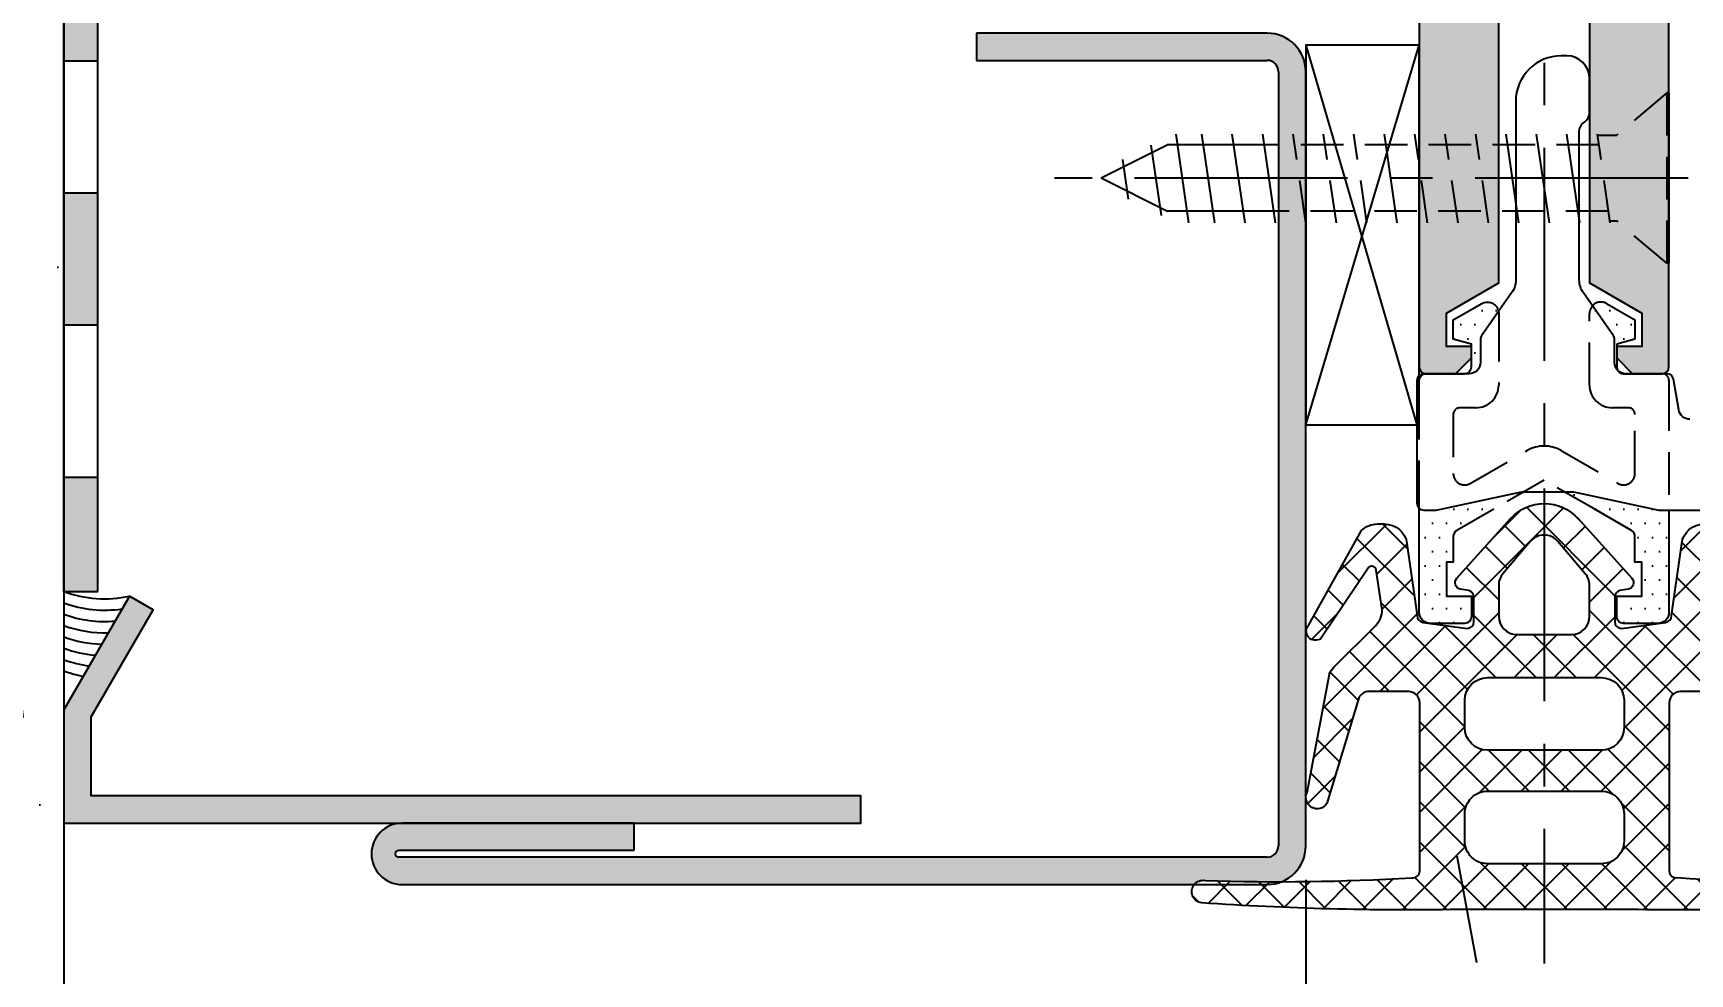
# Model space of a CAD drawing. Extents: x 0 to 1130, y -960 to 577.
# Drawn here: x 732.1 to 805.1, y -586.4 to -544.9 of the extents above; entities that cross this region are included whole.
import ezdxf

# ---------------------------------------------------------------- set-up
doc = ezdxf.new("R2010")
doc.units = 0
doc.header["$LTSCALE"] = 7.5
doc.header["$MEASUREMENT"] = 0
doc.linetypes.add('CENTER', pattern=[2, 1.25, -0.25, 0.25, -0.25])
doc.linetypes.add('HIDDEN', pattern=[0.375, 0.25, -0.125])
doc.layers.get('0').update_dxf_attribs({"linetype": 'CONTINUOUS'})
doc.layers.get('DEFPOINTS').update_dxf_attribs({"linetype": 'CONTINUOUS'})
for name, color, linetype in [('ACCESSORI', 200, 'CONTINUOUS'), ('ASSI', 1, 'CENTER'), ('FILL', 8, 'CONTINUOUS'), ('FINE', 7, 'CONTINUOUS'), ('GOMMA', 3, 'CONTINUOUS'), ('GROSSA', 4, 'CONTINUOUS'), ('MURO', 5, 'CONTINUOUS'), ('NASC', 7, 'HIDDEN'), ('QUOTE', 254, 'CONTINUOUS'), ('VITERIA', 40, 'CONTINUOUS')]:
    doc.layers.add(name, color=color, linetype=linetype)
doc.styles.get("Standard").update_dxf_attribs({"font": 'romans.shx'})
doc.dimstyles.new('SCALA_1-1$0', dxfattribs={"dimtxt": 2, "dimasz": 1, "dimexe": 1.5, "dimexo": 1.5, "dimgap": 1, "dimtad": 3, "dimdsep": 46, "dimtxsty": 'Standard', "dimblk1": 'PUNTO', "dimblk2": 'PUNTO', "dimsah": 1, "dimcen": 0.09, "dimclrt": 2, "dimadec": 0, "dimazin": 0, "dimtfac": 0.7, "dimtmove": 0, "dimatfit": 3, "dimldrblk": 'PUNTO', "dimfxl": 1, "dimtolj": 2, "dimarcsym": 0})
pattern_1 = [(0, (689.9999999999999, -451.5095628344087), (0.3125, 0.625), [0, -0.625])]

# ---------------------------------------------------------------- blocks, each defined once
blk = doc.blocks.new('PUNTO')
blk.add_line((-1, 0), (1, 0))
at = {"const_width": 0.35}
blk.add_lwpolyline([(-0.1750000000000114, 0, 1), (0.1750000000000114, 0, 1)], format="xyb", close=True, dxfattribs=at)
blk = doc.blocks.new('*D196')
at = {"layer": 'DEFPOINTS', "color": 0, "transparency": 16777216}
for p in [(788.1723056278611, -580.723645761392), (798.6706723606278, -591.3041533719601), (798.6706723606278, -601.574216332225)]:
    blk.add_point(p, dxfattribs=at)
at = {"layer": 'QUOTE', "color": 0, "lineweight": -2, "transparency": 16777216}
for p, q in [((788.1723056278611, -582.223645761392), (788.1723056278611, -603.074216332225)), ((798.6706723606278, -592.8041533719601), (798.6706723606278, -603.074216332225)), ((789.1723056278611, -601.574216332225), (797.6706723606278, -601.574216332225))]:
    blk.add_line(p, q, dxfattribs=at)
at = {"layer": 'QUOTE', "color": 0, "lineweight": -2, "transparency": 16777216, "rotation": 180}
blk.add_blockref('PUNTO', (788.1723056278611, -601.574216332225), dxfattribs=at)
at = {"layer": 'QUOTE', "color": 0, "lineweight": -2, "transparency": 16777216}
blk.add_blockref('PUNTO', (798.6706723606278, -601.574216332225), dxfattribs=at)
at = {"layer": 'QUOTE', "color": 2, "transparency": 16777216, "insert": (793.4214889942444, -599.574216332225), "char_height": 2, "attachment_point": 5}
blk.add_mtext('\\A2;10.5', dxfattribs=at)
blk = doc.blocks.new('*D197')
at = {"layer": 'DEFPOINTS', "color": 0, "transparency": 16777216}
for p in [(809.6706723606278, -583.4512793545446), (798.6706723606278, -592.8041533719601), (809.6706723606278, -601.574216332225)]:
    blk.add_point(p, dxfattribs=at)
at = {"layer": 'QUOTE', "color": 0, "lineweight": -2, "transparency": 16777216}
for p, q in [((809.6706723606278, -584.9512793545446), (809.6706723606278, -603.074216332225)), ((798.6706723606278, -594.3041533719601), (798.6706723606278, -603.074216332225)), ((799.6706723606278, -601.574216332225), (808.6706723606278, -601.574216332225))]:
    blk.add_line(p, q, dxfattribs=at)
at = {"layer": 'QUOTE', "color": 0, "lineweight": -2, "transparency": 16777216, "rotation": 180}
blk.add_blockref('PUNTO', (798.6706723606278, -601.574216332225), dxfattribs=at)
at = {"layer": 'QUOTE', "color": 0, "lineweight": -2, "transparency": 16777216}
blk.add_blockref('PUNTO', (809.6706723606278, -601.574216332225), dxfattribs=at)
at = {"layer": 'QUOTE', "color": 2, "transparency": 16777216, "insert": (804.1706723606278, -599.574216332225), "char_height": 2, "attachment_point": 5}
blk.add_mtext('\\A2;11', dxfattribs=at)

msp = doc.modelspace()

# ---------------------------------------------------------------- hatches: boundary and pattern name
at = {"layer": 'FILL'}
h = msp.add_hatch(dxfattribs=at)
h.set_pattern_fill('AR-CONC', color=256, scale=0.1, style=0)
h.set_pattern_definition([(49.99999999999999, (685.3052247710255, -658.2337752649617), (18.2184668996004, -1.593908553890309), [1.905, -20.955]), (355, (685.3052247710255, -658.2337752649617), (-3.524282597566699, 19.105664288218), [1.524, -16.764]), (100.451, (686.8234247710254, -658.3666002649618), (14.69425016659592, 17.51166878202919), [1.619, -17.809]), (46.18420000000001, (685.3052247710255, -653.1537752649617), (27.10790408921299, -4.204232793272715), [2.8575, -31.4325]), (96.63559999999998, (687.5642147710255, -653.5041252649617), (23.74042344662372, 24.74255558900492), [2.428499999999993, -26.71349999999994]), (351.1840000000001, (685.3052247710255, -653.1537752649617), (23.74046058139339, 24.74251178605977), [2.286, -25.146]), (21, (687.8452247710254, -654.4237752649617), (15.16148798353833, -10.22655185167625), [1.905, -20.955]), (326.0000000000001, (687.8452247710254, -654.4237752649617), (6.180202834764708, 18.41879661223193), [1.524, -16.764]), (71.4514, (689.1086747710254, -655.2759852649617), (21.34164907701245, 8.192285771605745), [1.619, -17.809]), (37.50000000000001, (685.3052247710255, -658.2337752649617), (0.3088603250591817, 8.455503887315311), [0, -16.5608, 0, -17.018, 0, -16.8275]), (7.499999999999999, (685.3052247710255, -658.2337752649617), (6.681966251030575, 10.01805748181195), [0, -9.7028, 0, -16.1798, 0, -6.413500000000001]), (327.5, (679.6410247710255, -658.2337752649617), (13.55905951668714, -0.5728743992673458), [0, -6.350000000000001, 0, -19.812, 0, -26.289]), (317.5, (677.1010247710254, -658.2337752649617), (14.81291813860181, 2.542649103333302), [0, -8.255, 0, -13.1572, 0, -18.669])])
h.paths.add_polyline_path([(733.477530603927, -429.1063286052731), (721.903075526084, -429.1063286052731), (698.6471628196196, -616.535925573751), (718.5975306039269, -616.5359255737508), (733.477530603927, -601.6559255737507)])
h = msp.add_hatch(color=253, dxfattribs=at)
edge = h.paths.add_edge_path(flags=16)
edge.add_arc((775.9706723606279, -438.8236457613921), 0.2999999999999261, 89.99999999999729, 180.0000000000054)
edge.add_line((775.6706723606279, -438.8236457613921), (775.6706723606278, -522.623645761392))
edge.add_arc((775.9706723606278, -522.623645761392), 0.2999999999999545, 180, 270)
edge.add_line((775.9706723606278, -522.923645761392), (821.3706723606277, -522.923645761392))
edge.add_arc((821.3706723606279, -522.623645761392), 0.2999999999999545, 270, 360)
edge.add_line((821.6706723606278, -522.623645761392), (821.670672360628, -438.8236457613921))
edge.add_arc((821.370672360628, -438.8236457613921), 0.2999999999999545, 0, 90)
edge.add_line((821.370672360628, -438.5236457613921), (775.9706723606279, -438.5236457613921))
edge = h.paths.add_edge_path()
edge.add_line((783.3706723606279, -538.7236457613922), (782.4706723606278, -538.7236457613922))
edge.add_arc((782.4706723606278, -539.0236457613921), 0.2999999999999545, 90, 180)
edge.add_line((782.1706723606278, -539.0236457613921), (782.1706723606278, -539.0993816926801))
edge.add_arc((782.4706723606278, -539.0993816926801), 0.2999999999999261, 179.9999999999973, 225.000000000002)
edge.add_line((782.2585403262719, -539.3115137270361), (782.7828043949838, -539.835777795748))
edge.add_arc((782.9949364293396, -539.623645761392), 0.299999999999924, 224.9999999999981, 270.0000000000027)
edge.add_line((782.9949364293398, -539.923645761392), (784.870672360628, -539.923645761392))
edge.add_arc((784.8706723606279, -539.623645761392), 0.2999999999999545, 270, 360)
edge.add_line((785.1706723606278, -539.623645761392), (785.1706723606277, -525.2236457613919))
edge.add_arc((785.4706723606278, -525.2236457613919), 0.2999999999999545, 90, 180, ccw=False)
edge.add_line((785.4706723606278, -524.923645761392), (792.8706723606281, -524.923645761392))
edge.add_arc((792.8706723606281, -525.2236457613919), 0.2999999999999545, 0, 90, ccw=False)
edge.add_line((793.170672360628, -525.2236457613919), (793.1706723606279, -539.623645761392))
edge.add_arc((793.4706723606279, -539.623645761392), 0.3000000000000114, 180.0000000000109, 270.0000000000109)
edge.add_line((793.470672360628, -539.923645761392), (794.070672360628, -539.923645761392))
edge.add_arc((794.0706723606279, -540.223645761392), 0.3000000000000682, -2.1714186004828662e-11, 89.99999999997829, ccw=False)
edge.add_line((794.3706723606279, -540.2236457613922), (794.3706723606279, -540.8719086340809))
edge.add_arc((794.0706723606279, -540.8719086340809), 0.3000000000000398, -74.99999999999068, 5.4001247917767614e-12, ccw=False)
edge.add_line((794.1483180741586, -541.1616863819677), (793.3930266470971, -541.3640661098991))
edge.add_arc((793.4706723606279, -541.6538438577858), 0.2999999999998886, 104.9999999999861, 179.9999999999837)
edge.add_line((793.170672360628, -541.6538438577857), (793.1706723606279, -559.623645761392))
edge.add_arc((793.4706723606278, -559.623645761392), 0.2999999999999403, 179.9999999999973, 270.0000000000027)
edge.add_line((793.4706723606278, -559.923645761392), (794.7706723606278, -559.923645761392))
edge.add_line((794.7706723606279, -559.923645761392), (795.4706723606279, -559.2236457613919))
edge.add_line((795.4706723606278, -559.2236457613919), (795.4706723606278, -558.7236457613919))
edge.add_line((795.4706723606278, -558.7236457613919), (794.3706723606277, -558.7236457613919))
edge.add_line((794.3706723606279, -558.7236457613919), (794.3706723606279, -557.2515513805283))
edge.add_line((794.3706723606279, -557.2515513805283), (796.6706723606279, -555.923645761392))
edge.add_line((796.6706723606278, -555.923645761392), (796.6706723606278, -543.923645761392))
edge.add_arc((798.6702087115143, -544.0845807402178), 2.006002414237261, -4.258712839263183, 175.3984027120991, ccw=False)
edge.add_line((800.6706723606278, -544.2335467581572), (800.6706723606278, -555.923645761392))
edge.add_line((800.6706723606278, -555.923645761392), (802.9706723606278, -557.2515513805283))
edge.add_line((802.9706723606278, -557.2515513805283), (802.9706723606278, -558.7236457613919))
edge.add_line((802.9706723606278, -558.7236457613919), (801.8706723606277, -558.7236457613919))
edge.add_line((801.8706723606279, -558.7236457613919), (801.8706723606279, -559.2236457613919))
edge.add_line((801.8706723606279, -559.2236457613919), (802.5706723606278, -559.923645761392))
edge.add_line((802.5706723606277, -559.923645761392), (803.8706723606279, -559.923645761392))
edge.add_arc((803.870672360628, -559.623645761392), 0.2999999999999403, 269.9999999999972, 360.0000000000027)
edge.add_line((804.1706723606278, -559.623645761392), (804.1706723606278, -541.6538438577858))
edge.add_arc((803.8706723606279, -541.6538438577859), 0.2999999999999972, 1.628443996909336e-11, 75.0000000000195)
edge.add_line((803.9483180741586, -541.3640661098991), (803.1930266470972, -541.1616863819677))
edge.add_arc((803.2706723606279, -540.8719086340809), 0.300000000000004, 179.9999999999891, 254.9999999999945, ccw=False)
edge.add_line((802.970672360628, -540.8719086340809), (802.9706723606279, -540.7236457613919))
edge.add_line((802.9706723606278, -540.7236457613919), (802.9706723606278, -540.2236457613922))
edge.add_arc((803.2706723606279, -540.2236457613922), 0.3000000000001251, 90.00000000001091, 180.0000000000109, ccw=False)
edge.add_line((803.2706723606279, -539.923645761392), (803.870672360628, -539.923645761392))
edge.add_arc((803.8706723606279, -539.623645761392), 0.2999999999999829, 270.0000000000054, 359.9999999999946)
edge.add_line((804.1706723606278, -539.623645761392), (804.1706723606278, -525.2236457613919))
edge.add_arc((804.4706723606278, -525.2236457613919), 0.2999999999999545, 90, 180, ccw=False)
edge.add_line((804.4706723606278, -524.923645761392), (811.8706723606281, -524.923645761392))
edge.add_arc((811.8706723606281, -525.2236457613919), 0.2999999999999545, 0, 90, ccw=False)
edge.add_line((812.170672360628, -525.2236457613919), (812.1706723606279, -539.623645761392))
edge.add_arc((812.470672360628, -539.623645761392), 0.3000000000000114, 180.0000000000109, 270.0000000000109)
edge.add_line((812.470672360628, -539.923645761392), (814.3464082919161, -539.923645761392))
edge.add_arc((814.3464082919161, -539.623645761392), 0.2999999999999545, 270, 315)
edge.add_line((814.5585403262721, -539.835777795748), (815.082804394984, -539.3115137270362))
edge.add_arc((814.8706723606281, -539.0993816926803), 0.2999999999999542, 315, 360)
edge.add_line((815.170672360628, -539.0993816926803), (815.170672360628, -539.0236457613921))
edge.add_arc((814.870672360628, -539.0236457613921), 0.3000000000000114, 1.085629331272839e-11, 90.00000000001086)
edge.add_line((814.8706723606279, -538.7236457613922), (813.970672360628, -538.7236457613922))
edge.add_arc((813.970672360628, -538.4236457613921), 0.3000000000000682, 180, 270, ccw=False)
edge.add_line((813.670672360628, -538.4236457613921), (813.670672360628, -535.2236457613922))
edge.add_arc((813.970672360628, -535.2236457613922), 0.3000000000000114, 89.99999999998909, 179.9999999999891, ccw=False)
edge.add_line((813.970672360628, -534.9236457613922), (815.6206723606279, -534.9236457613922))
edge.add_arc((815.6206723606279, -534.6236457613921), 0.3000000000000682, 270, 360)
edge.add_line((815.920672360628, -534.6236457613921), (815.920672360628, -533.7236457613922))
edge.add_arc((816.220672360628, -533.7236457613922), 0.3000000000000682, 90, 180, ccw=False)
edge.add_line((816.220672360628, -533.4236457613921), (816.7866977644122, -533.4236457613921))
edge.add_line((816.7866977644123, -533.4236457613921), (817.920672360628, -532.7689452230128))
edge.add_line((817.920672360628, -532.7689452230128), (819.0546469568436, -533.423645761392))
edge.add_line((819.0546469568435, -533.423645761392), (819.6206723606279, -533.4236457613921))
edge.add_arc((819.620672360628, -533.7236457613922), 0.3000000000000256, 1.3585577107733116e-11, 90.00000000001091, ccw=False)
edge.add_line((819.920672360628, -533.723645761392), (819.920672360628, -534.6236457613921))
edge.add_arc((820.2206723606279, -534.6236457613921), 0.2999999999999261, 179.9999999999973, 270.0000000000054)
edge.add_line((820.220672360628, -534.9236457613921), (821.870672360628, -534.9236457613921))
edge.add_arc((821.8706723606279, -535.2236457613922), 0.3000000000000682, 0, 90, ccw=False)
edge.add_line((822.170672360628, -535.2236457613922), (822.170672360628, -538.4236457613921))
edge.add_arc((821.8706723606279, -538.4236457613921), 0.3000000000000682, 270, 359.9999999999973, ccw=False)
edge.add_line((821.8706723606279, -538.7236457613922), (820.9706723606279, -538.7236457613922))
edge.add_arc((820.970672360628, -539.0236457613921), 0.2999999999999687, 90, 179.9999999999973)
edge.add_line((820.670672360628, -539.0236457613921), (820.6706723606279, -539.0993816926801))
edge.add_arc((820.9706723606279, -539.09938169268), 0.2999999999999829, 180.0000000000244, 225.0000000000288)
edge.add_line((820.7585403262719, -539.3115137270361), (821.2828043949839, -539.8357777957481))
edge.add_arc((821.4949364293399, -539.6236457613923), 0.2999999999998336, 224.9999999999923, 269.9999999999891)
edge.add_line((821.4949364293398, -539.9236457613921), (823.3706723606277, -539.9236457613921))
edge.add_arc((823.3706723606279, -539.623645761392), 0.3000000000000682, 270, 360)
edge.add_line((823.6706723606278, -539.623645761392), (823.6706723606278, -435.9236457613921))
edge.add_arc((822.6706723606279, -435.9236457613921), 1, 0, 90)
edge.add_line((822.6706723606279, -434.9236457613921), (774.6706723606279, -434.923645761392))
edge.add_arc((774.6706723606279, -435.923645761392), 1, 90.00000000000081, 180)
edge.add_line((773.6706723606279, -435.923645761392), (773.6706723606278, -539.623645761392))
edge.add_arc((773.9706723606278, -539.623645761392), 0.2999999999999545, 180, 270)
edge.add_line((773.9706723606278, -539.923645761392), (775.8464082919158, -539.923645761392))
edge.add_arc((775.8464082919161, -539.623645761392), 0.2999999999999261, 269.9999999999756, 314.9999999999712)
edge.add_line((776.0585403262719, -539.8357777957481), (776.5828043949839, -539.3115137270362))
edge.add_arc((776.3706723606279, -539.0993816926803), 0.3000000000000446, 315.0000000000057, 360.0000000000136)
edge.add_line((776.6706723606278, -539.0993816926801), (776.6706723606278, -539.0236457613921))
edge.add_arc((776.3706723606279, -539.0236457613921), 0.2999999999999545, 0, 90)
edge.add_line((776.3706723606279, -538.7236457613922), (775.4706723606278, -538.7236457613922))
edge.add_arc((775.4706723606279, -538.4236457613922), 0.3000000000000114, 179.9999999999891, 269.99999999998914, ccw=False)
edge.add_line((775.1706723606278, -538.4236457613921), (775.1706723606278, -535.2236457613922))
edge.add_arc((775.4706723606278, -535.2236457613922), 0.2999999999999545, 90, 180, ccw=False)
edge.add_line((775.4706723606278, -534.9236457613922), (777.1206723606279, -534.9236457613921))
edge.add_arc((777.1206723606279, -534.6236457613923), 0.2999999999998835, 270.0000000000081, 360.0000000000136)
edge.add_line((777.4206723606278, -534.6236457613921), (777.4206723606278, -533.723645761392))
edge.add_arc((777.7206723606278, -533.7236457613922), 0.3000000000000256, 89.99999999999193, 179.9999999999864, ccw=False)
edge.add_line((777.7206723606278, -533.4236457613921), (778.2866977644121, -533.423645761392))
edge.add_line((778.2866977644121, -533.423645761392), (779.4206723606277, -532.7689452230128))
edge.add_line((779.4206723606278, -532.7689452230128), (780.5546469568435, -533.4236457613921))
edge.add_line((780.5546469568435, -533.4236457613921), (781.1206723606277, -533.4236457613921))
edge.add_arc((781.1206723606276, -533.7236457613922), 0.3000000000000682, 0, 90, ccw=False)
edge.add_line((781.4206723606278, -533.7236457613922), (781.4206723606278, -534.6236457613921))
edge.add_arc((781.7206723606278, -534.6236457613921), 0.3000000000000682, 180, 270)
edge.add_line((781.7206723606278, -534.9236457613922), (783.3706723606279, -534.9236457613921))
edge.add_arc((783.3706723606279, -535.2236457613922), 0.3000000000000114, -1.0913936421275139e-11, 89.99999999998909, ccw=False)
edge.add_line((783.6706723606278, -535.2236457613922), (783.6706723606278, -538.4236457613921))
edge.add_arc((783.3706723606279, -538.4236457613922), 0.3000000000000114, -89.99999999998909, 1.0913936421275139e-11, ccw=False)
edge = h.paths.add_edge_path(flags=16)
edge.add_line((775.1706723606278, -532.0472573852744), (775.1706723606278, -525.2236457613919))
edge.add_arc((775.4706723606278, -525.2236457613919), 0.2999999999999545, 90, 180, ccw=False)
edge.add_line((775.4706723606278, -524.923645761392), (783.3706723606276, -524.923645761392))
edge.add_arc((783.3706723606277, -525.2236457613919), 0.3000000000000114, 1.0913936421275139e-11, 90.00000000001091, ccw=False)
edge.add_line((783.6706723606278, -525.2236457613919), (783.6706723606279, -532.0472573877771))
edge.add_arc((783.1706723606279, -532.0472573877771), 0.4999999999999858, -120.00000010754559, 3.183231456205249e-12, ccw=False)
edge.add_line((782.9206723598152, -532.4802700892001), (779.9206723714651, -530.7482192808491))
edge.add_arc((779.4206723714651, -531.6142446846335), 1.00000000000002, 60.00000000000068, 119.9999999999993)
edge.add_line((778.9206723714651, -530.7482192808491), (775.9206723598151, -532.4802700876359))
edge.add_arc((775.6706723606278, -532.0472573852744), 0.4999999999999585, 180, 299.9999998924515, ccw=False)
edge = h.paths.add_edge_path(flags=16)
edge.add_line((802.6706723606278, -537.923645761392), (802.6706723606278, -524.923645761392))
edge.add_line((802.6706723606278, -524.923645761392), (794.6706723606279, -524.923645761392))
edge.add_line((794.670672360628, -524.923645761392), (794.6706723606279, -537.9236457613922))
edge.add_arc((795.1706723606278, -537.9236457613922), 0.5, 180, 270)
edge.add_line((795.1706723606278, -538.4236457613922), (802.1706723606278, -538.423645761392))
edge.add_arc((802.1706723606278, -537.923645761392), 0.5, 270, 360)
edge = h.paths.add_edge_path(flags=16)
edge.add_arc((817.9206723497907, -531.6142446846335), 1.000000000000008, 60.000000000000284, 119.99999999999969, ccw=False)
edge.add_line((818.4206723497907, -530.7482192808491), (821.4206723614407, -532.4802700876359))
edge.add_arc((821.670672360628, -532.0472573852744), 0.5000000000000187, 240.0000001075431, 359.9999999999968)
edge.add_line((822.170672360628, -532.0472573852744), (822.170672360628, -525.2236457613919))
edge.add_arc((821.870672360628, -525.2236457613919), 0.3000000000000114, 1.085629331272839e-11, 90.00000000001086)
edge.add_line((821.8706723606279, -524.923645761392), (813.970672360628, -524.9236457613921))
edge.add_arc((813.970672360628, -525.223645761392), 0.2999999999999545, 90, 180)
edge.add_line((813.670672360628, -525.223645761392), (813.6706723606278, -532.0472573877771))
edge.add_arc((814.1706723606279, -532.0472573877771), 0.5000000000000426, 180.0000000000016, 300.0000001075488)
edge.add_line((814.4206723614407, -532.4802700892001), (817.4206723497907, -530.7482192808491))
h = msp.add_hatch(color=253, dxfattribs=at)
h.dxf.hatch_style = 1
h.paths.add_polyline_path([(773.3706723606279, -522.465917977383), (773.3706723606279, -520.965917977383), (767.6899035398644, -520.965917977383), (767.6899035398644, -522.465917977383)])
h.paths.add_polyline_path([(758.6706723606278, -520.965917977383), (756.4479493568795, -520.965917977383), (756.4479493568795, -522.465917977383), (762.1950850152839, -522.465917977383), (762.1950850152839, -520.965917977383)])
edge = h.paths.add_edge_path()
edge.add_spline(control_points=[(750.8529792798022, -520.9549379347462), (750.5474238443982, -520.9394290519256), (749.453772348551, -520.8466577534646), (747.6812266361803, -520.360215079547), (746.0644018253254, -520.1729204044127), (745.3152378431724, -519.8819453039087), (745.2427884761537, -519.8521862298194)], knot_values=[1.832123955441621, 1.832123955441621, 1.832123955441621, 1.832123955441621, 2.751420906419308, 5.137796031750086, 7.327839015001951, 7.563995017065796, 7.563995017065796, 7.563995017065796, 7.563995017065796], degree=3, periodic=0)
edge.add_line((745.2427884761537, -519.8521862298194), (744.672922674968, -521.2397215217334))
edge.add_spline(control_points=[(744.672922674968, -521.2397215217334), (744.6794579581396, -521.2424055863493), (744.6860106905759, -521.2450862911086), (744.8537475516566, -521.3134315826205), (745.0295959927179, -521.3773664099589), (745.5010518975963, -521.5259344290866), (745.7921300189265, -521.5949003300888), (746.3699276431114, -521.7132745180193), (746.6541631761067, -521.760463388364), (747.0498920710274, -521.8287059758461), (747.1766949022915, -521.8509460861342), (747.4192254567934, -521.8966338204798), (747.5410505287567, -521.9213121335323), (747.999232410445, -522.0179893442457), (748.350561953065, -522.099855264202), (748.9102549195127, -522.2171812457252), (749.102299640065, -522.2552950802788), (749.4983213172183, -522.324646132324), (749.7050388036506, -522.3559996608221), (750.1303371894039, -522.4070602105526), (750.3474443293507, -522.4264858113862), (750.561821920728, -522.440641453586)], knot_values=[2.025445057912788, 2.025445057912788, 2.025445057912788, 2.025445057912788, 2.042543725311289, 2.042543725311289, 2.461967337173824, 2.461967337173824, 3.206945443163691, 3.206945443163691, 4.019481285839921, 4.019481285839921, 4.425749207178036, 4.425749207178036, 4.832017128516151, 4.832017128516151, 5.910100350445486, 5.910100350445486, 6.449141961410153, 6.449141961410153, 6.988183572374821, 6.988183572374821, 7.56394003019523, 7.56394003019523, 7.56394003019523, 7.56394003019523], degree=3, periodic=0)
edge.add_line((750.5618219207281, -522.440641453586), (750.8529792798022, -520.9549379347462))
edge = h.paths.add_edge_path()
edge.add_spline(control_points=[(735.3215196324758, -522.282148215264), (735.3778695088123, -522.1491970241104), (735.4441221032224, -522.0275197413212), (735.5681277320821, -521.8471036548221), (735.6210199953764, -521.7822239578484), (735.7638429101436, -521.6331143706146), (735.8581900678282, -521.5506726920057), (736.1639980856037, -521.3251058515983), (736.4109804162872, -521.1839428982644), (736.8397265845429, -520.9817402780394), (736.9920474277894, -520.9157834859202), (737.3105188026975, -520.7856314338314), (737.4791550085088, -520.7201608284315), (737.9266850530989, -520.5523412405894), (738.2011116123965, -520.4573372534489), (738.6251061315477, -520.3291777862017), (738.7787908352615, -520.2867857308117), (738.9309397639447, -520.2495294547011)], knot_values=[14.46478318062965, 14.46478318062965, 14.46478318062965, 14.46478318062965, 15.16703933159153, 15.16703933159153, 15.67937889277146, 15.67937889277146, 16.31867735365041, 16.31867735365041, 17.43655490582544, 17.43655490582544, 17.99549368191295, 17.99549368191295, 18.55443245800046, 18.55443245800046, 19.51842318497683, 19.51842318497683, 20.08109831866371, 20.08109831866371, 20.08109831866371, 20.08109831866371], degree=3, periodic=0)
edge.add_line((738.9309397639447, -520.2495294547011), (738.5741831435364, -518.7925900269734))
edge.add_spline(control_points=[(738.5741831435364, -518.7925900269734), (738.0115771896964, -518.9303504051591), (736.5417930743778, -519.4358571274145), (734.7317756907856, -520.2624562670095), (734.0668753258168, -521.397526817406), (733.9402472908171, -521.6967113721207)], knot_values=[14.46536150834948, 14.46536150834948, 14.46536150834948, 14.46536150834948, 16.21497309226785, 19.12743156318415, 20.08009944216647, 20.08009944216647, 20.08009944216647, 20.08009944216647], degree=3, periodic=0)
edge.add_line((733.9402472908173, -521.6967113721205), (735.3215196324758, -522.282148215264))
edge = h.paths.add_edge_path()
edge.add_spline(control_points=[(733.9609299714016, -528.3877472556708), (733.9390771365076, -528.5782582937688), (733.6993018470855, -530.6031403164152), (733.5849420415134, -532.6044629143112), (733.4832282455299, -534.4171472273911)], knot_values=[26.80950528001132, 26.80950528001132, 26.80950528001132, 26.80950528001132, 27.37788576885798, 32.85098490697019, 32.85098490697019, 32.85098490697019, 32.85098490697019], degree=3, periodic=0)
edge.add_line((733.4832282455299, -534.4171472273911), (734.9751763385915, -534.602717967899))
edge.add_spline(control_points=[(734.9751763385916, -534.6027179678991), (735.0330195951453, -533.5715154317184), (735.0904390839447, -532.5492424711331), (735.2035663091831, -531.0180546638171), (735.2460610599537, -530.5052889361131), (735.319972077745, -529.7372760420902), (735.3463031758481, -529.4814602132424), (735.3986980427261, -529.00813031762), (735.4250112316879, -528.7869076463012), (735.451183285768, -528.5585305062618)], knot_values=[26.8094586096356, 26.8094586096356, 26.8094586096356, 26.8094586096356, 29.92301472355061, 29.92301472355061, 31.49668873108315, 31.49668873108315, 32.28352573484941, 32.28352573484941, 32.95320297275213, 32.95320297275213, 32.95320297275213, 32.95320297275213], degree=3, periodic=0)
edge.add_line((735.451183285768, -528.5585305062618), (733.9609299714016, -528.3877472556708))
h.paths.add_polyline_path([(734.9755459313865, -540.0837603312301), (733.477530603927, -540.0837603312301), (733.477530603927, -546.1387713736751), (734.975954227529, -546.1387713736751)])
h.paths.add_polyline_path([(734.9763463314874, -551.9536531485653), (733.477530603927, -551.9536531485653), (733.477530603927, -557.7685342319484), (734.9767384353993, -557.7685342319484)])
h.paths.add_polyline_path([(733.477530603927, -569.5163532369298), (734.977530603927, -569.5163532369298), (734.9771911658679, -564.482504072577), (733.477530603927, -564.482504072577)])
h = msp.add_hatch(color=253, dxfattribs=at)
h.dxf.hatch_style = 1
h.paths.add_polyline_path([(786.4723056278615, -544.9236457613921), (773.6706723606278, -544.923645761392), (773.6706723606278, -546.123645761392), (786.4723056278615, -546.123645761392, -0.4142135623730984), (786.9723056278615, -546.623645761392), (786.9723056278615, -549.8425086429825), (788.1723056278613, -549.8425086429825), (788.1723056278615, -546.623645761392, 0.4142135623730924)])
h.paths.add_polyline_path([(787.6847530502171, -549.8425086429825), (786.9723056278615, -549.8425086429825), (786.9723056278615, -551.3064610639381), (787.8965555612225, -551.3064610639381)])
h.paths.add_polyline_path([(787.8965555612225, -551.3064610639381), (786.9723056278615, -551.3064610639381), (786.9723056278615, -552.7625086429825), (788.1072144111758, -552.7625086429825)])
h.paths.add_polyline_path([(788.1723056278613, -549.8425086429825), (787.6847530502171, -549.8425086429825), (787.8965555612225, -551.3064610639381), (788.1723056278613, -551.3064610639381)])
h.paths.add_polyline_path([(788.1723056278613, -551.3064610639381), (787.8965555612225, -551.3064610639381), (788.1072144111758, -552.7625086429825), (788.1723056278613, -552.7625086429825)])
h = msp.add_hatch(color=253, dxfattribs=at)
h.dxf.hatch_style = 1
h.paths.add_polyline_path([(788.1723056278614, -553.212410977933), (788.107214411176, -552.7625086429825), (786.9723056278614, -552.7625086429825), (786.972305627861, -580.7213826043719, -0.4138239558477338), (786.4729708192098, -581.2213821618922), (748.2188758290811, -581.2213821618922, -1), (748.2188758290811, -580.9231763672359), (758.5726179405118, -580.9231763672359), (758.5725397270753, -579.7236457988433), (748.3724668544323, -579.7239212670421, 0.9999729938565307), (748.3725397645331, -582.423645761392), (783.2643972985087, -582.423645761392, -0.2707771252980455), (783.7363065226184, -582.2450896773476, 0.008674605031884356), (787.1098636225465, -582.2995644786527, 0.3056046252487055), (788.1723056278611, -580.723645761392)])
h = msp.add_hatch(dxfattribs=at)
h.set_pattern_fill('DOTS', color=2, scale=10)
h.set_pattern_definition(pattern_1)
h.paths.add_polyline_path([(796.6646475552733, -557.1896359895138, 0.5266631349461017), (795.9206723606279, -556.8340087324738), (794.6706723606278, -557.5556965689608), (794.6706723606278, -558.4092864074468), (795.470672360628, -558.6236457613917), (795.470672360628, -559.6236457613916, -0.4142135623731076), (795.1706723606279, -559.9236457613916), (795.3706723606269, -559.923645761392, 0.4142135623735529), (795.8706723606276, -559.423645761392), (795.8706723606276, -558.4023747783692, -0.1539147210598434), (795.9158843495554, -558.2589806692814)])
h.paths.add_polyline_path([(801.4206723606279, -556.8340087324736, 0.3552937424319447), (800.7977062631469, -556.9340104884047), (801.7254603716999, -558.2589806692815, -0.1539147210598357), (801.7706723606277, -558.4023747783693), (801.7706723606277, -559.423645761392, 0.1914114791138863), (801.9070494456711, -559.766834303914, -0.1250391151389389), (801.8706723606279, -559.6236457613917), (801.8706723606279, -558.6236457613917), (802.6706723606278, -558.4092864074468), (802.6706723606278, -557.5556965689608)])
h = msp.add_hatch(dxfattribs=at)
h.set_pattern_fill('DOTS', color=2, scale=10)
h.set_pattern_definition(pattern_1)
h.paths.add_polyline_path([(804.1706723606278, -565.9286457613919), (803.7265271348372, -565.9286457613919), (799.9706723606275, -565.1303141844539), (799.5707487372032, -565.1303141844539), (800.8727327391712, -565.8820149984706), (802.5206723606279, -566.833453382527, -0.2679491924311216), (802.6706723606278, -567.0932610036621), (802.6706723606278, -568.2236457613916), (802.970672360628, -568.2236457613916), (802.970672360628, -569.7236457613916), (801.8706723606279, -569.7236457613916), (801.8706723606279, -570.6236457613916, 0.4142135623730951), (802.1706723606279, -570.9236457613916), (803.6706723606278, -570.9236457613916, 0.4142135623730951), (804.1706723606278, -570.4236457613916)])
h.paths.add_polyline_path([(796.4576280898266, -565.8883565516225), (797.7705959840524, -565.1303141844539), (797.6706723606276, -565.1303141844539), (793.9148175864182, -565.9286457613919), (793.3706723606276, -565.9286457613919, -0.1844830881380426), (793.1706723606278, -565.852252559142), (793.1706723606278, -570.4236457613916, 0.4142135623730917), (793.6706723606278, -570.9236457613916), (795.1706723606279, -570.9236457613916, 0.4142135623731687), (795.470672360628, -570.6236457613916), (795.4706723606278, -569.7236457613916), (794.3706723606279, -569.7236457613916), (794.3706723606279, -568.2236457613916), (794.670672360628, -568.2236457613916), (794.6706723606278, -567.0932610036625, -0.2679491924311553), (794.8206723606279, -566.833453382527)])
h = msp.add_hatch(dxfattribs=at)
h.set_pattern_fill('ANSI37', color=137, scale=10, style=0)
h.set_pattern_definition([(45, (690, -640), (-0.8838834764831843, 0.8838834764831844), []), (135, (690, -640), (-0.8838834764831844, -0.8838834764831843), [])])
edge = h.paths.add_edge_path(flags=16)
edge.add_line((802.1909472615556, -579.3087136402339), (802.1909472615556, -580.5087136402339))
edge.add_arc((801.1909472615556, -580.5087136402339), 1.000000000000028, 269.9999999999951, 359.99999999999835, ccw=False)
edge.add_line((801.1909472615555, -581.508713640234), (796.1797183340849, -581.5087136402339))
edge.add_arc((796.1797183340849, -580.5087136402339), 0.9999999999999787, 180.0000000000053, 270.0000000000016, ccw=False)
edge.add_line((795.1797183340849, -580.508713640234), (795.1797183340848, -579.3087136402338))
edge.add_arc((796.1797183340849, -579.3087136402338), 1.000000000000043, 89.99999999999591, 179.999999999998, ccw=False)
edge.add_line((796.1797183340849, -578.3087136402337), (801.1909472615556, -578.3087136402339))
edge.add_arc((801.1909472615556, -579.308713640234), 1.000000000000014, 7.958078640513122e-13, 89.9999999999992, ccw=False)
edge = h.paths.add_edge_path(flags=16)
edge.add_line((795.1797183340848, -575.5087136402337), (795.1797183340849, -574.3087136402338))
edge.add_arc((796.179718334085, -574.3087136402339), 1.000000000000028, 90.00000000000159, 179.9999999999984, ccw=False)
edge.add_line((796.1797183340849, -573.3087136402339), (801.1909472615556, -573.3087136402337))
edge.add_arc((801.1909472615557, -574.3087136402336), 0.9999999999999716, -1.5916157281026244e-12, 90.00000000000159, ccw=False)
edge.add_line((802.1909472615556, -574.3087136402337), (802.1909472615556, -575.5087136402339))
edge.add_arc((801.1909472615556, -575.5087136402337), 1.000000000000014, 270.0000000000008, 359.9999999999992, ccw=False)
edge.add_line((801.1909472615556, -576.5087136402337), (796.1797183340848, -576.5087136402337))
edge.add_arc((796.1797183340848, -575.5087136402339), 0.9999999999999858, 179.9999999999992, 270.0000000000008, ccw=False)
edge = h.paths.add_edge_path(flags=16)
edge.add_line((800.6702087115143, -570.6087136402339), (800.6702087115143, -569.2502365827286))
edge.add_arc((799.8702087115144, -569.2502365827285), 0.8000000000000114, 359.9999999999898, 400.1794173322199)
edge.add_line((800.4814309919509, -568.7340899718727), (799.2814309919509, -567.3130465685119))
edge.add_arc((798.6702087115143, -567.8291931793678), 0.8000000000000635, 40.17941733223027, 139.8205826677697)
edge.add_line((798.0589864310778, -567.3130465685119), (796.8589864310778, -568.7340899718727))
edge.add_arc((797.4702087115144, -569.2502365827286), 0.8000000000000635, 139.8205826677697, 180)
edge.add_line((796.6702087115143, -569.2502365827286), (796.6702087115143, -570.6087136402339))
edge.add_arc((797.4702087115143, -570.6087136402339), 0.7999999999999545, 180, 270)
edge.add_line((797.4702087115143, -571.4087136402338), (799.8702087115144, -571.4087136402338))
edge.add_arc((799.8702087115144, -570.6087136402339), 0.7999999999999545, 270, 360)
edge = h.paths.add_edge_path()
edge.add_arc((790.1225637297812, -573.5614043411375), 0.9999999999999076, 134.9999999999943, 156.5905383178994, ccw=False)
edge.add_line((789.4154569485947, -572.854297559951), (791.2427767342549, -571.0269777742909))
edge.add_arc((790.5356699530683, -570.3198709931044), 0.999999999999998, 314.999999999996, 359.9999999999976)
edge.add_line((791.5356699530683, -570.3198709931044), (791.2769001010001, -568.5717777281493))
edge.add_arc((791.0790560148154, -568.6010645436419), 0.1999999999999935, 8.420332265617487, 127.7124176701382)
edge.add_line((790.9567163133976, -568.4428463479215), (788.8390884274322, -571.5846730222328))
edge.add_arc((788.5944090245968, -571.268236630792), 0.4000000000000132, 135.1442406918797, 307.71241767013606, ccw=False)
edge.add_line((788.3108551597027, -570.9861068633024), (790.622919466633, -566.837591474801))
edge.add_arc((791.3318041288679, -567.5429158935248), 0.9999999999999567, 89.99999999999761, 135.1442406918779, ccw=False)
edge.add_line((791.331804128868, -566.5429158935248), (791.6404334106396, -566.5429158935248))
edge.add_arc((791.6404334106396, -567.5429158935248), 0.9999999999999858, 8.042429143740208, 89.99999999999841, ccw=False)
edge.add_line((792.6305981462541, -567.4030095093048), (793.0797183340851, -570.5815847724849))
edge.add_arc((793.379718334085, -570.5815847724849), 0.2999999999999972, 179.9999999999973, 262.0928372970385)
edge.add_line((793.3384478227026, -570.8787324544382), (795.2797183340849, -571.148353358797))
edge.add_arc((795.2797183340849, -570.8483533587969), 0.3000000000000114, 270.0000000000109, 360.0000000000109)
edge.add_line((795.5797183340849, -570.8483533587969), (795.5797183340849, -569.7589852774579))
edge.add_arc((795.2797183340849, -569.7589852774579), 0.2999999999999403, 2.714073328182741e-12, 75.0000000000055)
edge.add_line((795.3573640476156, -569.4692075295712), (794.9715531132795, -569.4194196397709))
edge.add_arc((795.0491988268102, -569.1296418918841), 0.299999999999993, 139.8205826677721, 255.0000000000024, ccw=False)
edge.add_line((794.8199904716465, -568.9360869128133), (797.1951797482087, -566.3050980253206))
edge.add_arc((798.6797183670647, -567.6453014013517), 1.999999999999961, 42.07491312967619, 137.9250863833083, ccw=False)
edge.add_line((800.1642569973123, -566.3050980379392), (802.5394461965235, -568.9360869128132))
edge.add_arc((802.3102378413598, -569.1296418918841), 0.2999999999999946, -75.00000000000227, 40.179417332227786, ccw=False)
edge.add_line((802.3878835548905, -569.4194196397709), (802.0020726205543, -569.4692075295712))
edge.add_arc((802.079718334085, -569.7589852774579), 0.2999999999999445, 104.9999999999945, 179.9999999999973)
edge.add_line((801.779718334085, -569.7589852774579), (801.779718334085, -570.8483533587969))
edge.add_arc((802.0797183340851, -570.8483533587969), 0.3000000000000682, 180, 270)
edge.add_line((802.0797183340851, -571.148353358797), (804.0209888454674, -570.8787324544382))
edge.add_arc((803.9797183340851, -570.5815847724849), 0.2999999999999961, 277.9071627029615, 360.0000000000027)
edge.add_line((804.279718334085, -570.5815847724849), (804.728838521916, -567.4030095093048))
edge.add_arc((805.7190032575305, -567.5429158935248), 0.9999999999999961, 90.00000000000239, 171.9575708562591, ccw=False)
edge.add_line((805.7190032575304, -566.5429158935248), (806.027632539302, -566.5429158935248))
edge.add_arc((806.0276325393022, -567.5429158935248), 0.9999999999999858, 44.85575930812257, 90.00000000000807, ccw=False)
edge.add_line((806.7365172015371, -566.837591474801), (809.452791155586, -570.9861068633024))
edge.add_arc((809.1692372906921, -571.268236630792), 0.4000000000000027, -127.71241767013288, 44.85575930812331, ccw=False)
edge.add_line((808.9245578878566, -571.5846730222328), (806.4027203547726, -568.4428463479215))
edge.add_arc((806.2803806533548, -568.601064543642), 0.1999999999999992, 52.28758232987, 171.5796677343912)
edge.add_line((806.0825365671699, -568.5717777281493), (805.8237667151018, -570.3198709931044))
edge.add_arc((806.8237667151018, -570.3198709931044), 0.9999999999999858, 180.0000000000024, 225.0000000000046)
edge.add_line((806.1166599339152, -571.0269777742909), (807.9439797195753, -572.854297559951))
edge.add_arc((807.236872938389, -573.5614043411375), 0.9999999999999076, 23.409461682100584, 45.000000000005684, ccw=False)
edge.add_line((808.1545619675475, -573.1641049002092), (809.5786322326712, -578.3728361631158))
edge.add_arc((809.127353610193, -578.5881211019624), 0.5000000000000019, -147.56921655237647, 25.50373144676132, ccw=False)
edge.add_line((808.7053336508716, -578.8562612778674), (806.8322465935646, -574.1604899122497))
edge.add_arc((806.408207407752, -574.4254253173872), 0.5000000000000385, 31.99672641473456, 90)
edge.add_line((806.408207407752, -573.9254253173872), (804.6797183340849, -573.9254253173872))
edge.add_arc((804.6797183340849, -574.4254253173872), 0.5, 90, 180)
edge.add_line((804.1797183340849, -574.4254253173872), (804.1797183340848, -581.8256920548478))
edge.add_arc((804.4797183340849, -581.8256920548477), 0.3000000000000114, 180, 278.9589825301123)
edge.add_arc((810.3841328091205, -485.6895817773281), 96.6101965456921, 266.5238943077156, 271.9279475767945)
edge.add_arc((813.717545696589, -582.7381211019625), 0.4999999999999991, -82.85721246531432, 99.5770184802223, ccw=False)
edge.add_arc((804.7019138042601, -450.3757319153707), 133.1682765820273, 269.0428008418256, 273.90876480732635, ccw=False)
edge.add_line((802.4772711866046, -583.5254253173873), (794.8933944090362, -583.5254253173873))
edge.add_arc((792.6763660083737, -450.0801829979495), 133.4636576474015, 266.09662308364216, 270.95181126720524, ccw=False)
edge.add_arc((783.6531198990518, -582.7381211019624), 0.4999999999999865, 80.4229815197611, 262.8572124652978, ccw=False)
edge.add_arc((786.9929174148929, -485.0545508363547), 97.24508396163888, 268.0808803261164, 273.4495869922946)
edge.add_arc((792.8909472615557, -581.8271064950194), 0.3000000000000966, 261.0318713345874, 359.9999999999918)
edge.add_line((793.1909472615557, -581.8271064950195), (793.1909472615557, -574.4254253173872))
edge.add_arc((792.6909472615557, -574.4254253173872), 0.5, 0, 90)
edge.add_line((792.6909472615557, -573.9254253173872), (790.951229260418, -573.9254253173872))
edge.add_arc((790.951229260418, -574.4254253173872), 0.5000000000000426, 90, 148.0032735852654)
edge.add_line((790.5271900746054, -574.1604899122497), (789.1045484287731, -578.8562612778674))
edge.add_arc((788.6825284694517, -578.5881211019624), 0.4999999999999757, 154.4962685532373, 327.56921655237477, ccw=False)
edge.add_line((788.2312498469736, -578.3728361631158), (789.2161036280932, -573.1641049002092))
h = msp.add_hatch(color=253, dxfattribs=at)
h.dxf.hatch_style = 1
h.paths.add_polyline_path([(733.477530603927, -579.7236457988433), (768.5725397270753, -579.7236457988433), (768.5725397270754, -578.5213821993435), (734.677530603927, -578.5213821993435), (734.677530603927, -575.0451848297607), (737.4035124344165, -570.3236457988434), (736.3642819498751, -569.7236457988433), (733.477530603927, -574.7236457988433)])

# ---------------------------------------------------------------- linework, layer by layer
at = {"layer": 'ACCESSORI'}
msp.add_lwpolyline([(805.0937577725368, -561.9286457613919, -0.3639702342661899), (804.6013538960308, -561.5154698502254), (804.3643847971782, -560.1715513080919, 0.3639702342661962), (804.0689424712746, -559.923645761392), (802.2706723606277, -559.923645761392, -0.4142135623731075), (801.7706723606277, -559.423645761392), (801.7706723606277, -558.4023747783692, 0.1539147210598349), (801.7254603716999, -558.2589806692815), (800.4015203163387, -556.3681983181715, -0.1539147210598375), (800.2206723606278, -555.7946218818204), (800.2206723606278, -549.2588104158166, -0.2522636525022916), (800.4456723606278, -548.8412280886042, 0.2522636525022682), (800.6706723606278, -548.423645761392), (800.6706723606278, -546.923645761392, 0.414213562373095), (799.6706723606278, -545.923645761392), (799.4206723606277, -545.923645761392, 0.4142135623731034), (797.4206723606278, -547.923645761392), (797.4206723606278, -555.7946218818205, -0.1539147210598435), (797.2398244049167, -556.3681983181716), (795.9158843495554, -558.2589806692815, 0.1539147210598329), (795.8706723606279, -558.4023747783693), (795.8706723606279, -559.423645761392, -0.414213562373095), (795.3706723606279, -559.923645761392), (793.3706723606276, -559.923645761392, 0.4142135623731018), (793.0706723606277, -560.2236457613919), (793.0706723606277, -565.6286457613919, 0.414213562373095), (793.3706723606276, -565.9286457613919), (793.9148175864183, -565.9286457613919), (797.6706723606278, -565.130314184454), (799.9706723606278, -565.130314184454), (803.7265271348373, -565.9286457613919), (816.6705752025707, -565.9286457613919, 0.4142135623731034)], format="xyb", dxfattribs=at)
at = {"layer": 'ASSI'}
for p, q in [((798.6706723606278, -429.9781159194715), (798.6706723606278, -585.9060807185958)), ((805.0090342802475, -551.3064610639381), (777.1121186931089, -551.3064610639381))]:
    msp.add_line(p, q, dxfattribs=at)
at = {"layer": 'FINE'}
for p, q in [((733.477530603927, -569.5163532369298), (733.477530603927, -534.518710507272)), ((734.977530603927, -569.5163532369298), (734.9751763385916, -534.6027179678991)), ((788.1723056278613, -562.1836627380263), (793.1706723606279, -545.4578371279474)), ((788.1723056278613, -545.4578371279474), (793.0706723606277, -562.1836627380263)), ((733.477530603927, -546.1387713736751), (734.977530603927, -546.1387713736751)), ((733.477530603927, -551.9536531485653), (734.977530603927, -551.9536531485653)), ((733.477530603927, -557.7685342319484), (734.977530603927, -557.7685342319484)), ((733.477530603927, -564.482504072577), (734.977530603927, -564.482504072577)), ((733.477530603927, -569.5163532369298), (734.977530603927, -569.5163532369298))]:
    msp.add_line(p, q, dxfattribs=at)
msp.add_lwpolyline([(788.1723056278613, -562.1836627380263), (793.1706723606279, -562.1836627380263), (793.1706723606279, -545.4578371279474), (788.1723056278613, -545.4578371279474)], close=True, dxfattribs=at)
for centre, end in [((735.2762034323817, -564.6721396799467), 282.1556117368), ((735.2762034323817, -565.1721396799467), 278.5183965001296), ((735.2762034323817, -565.6721396799467), 275.0565955471552), ((735.2762034323817, -566.1721396799467), 271.735904532016), ((735.2762034323817, -566.6721396799467), 268.5303444348679), ((735.2762034323817, -567.1721396799467), 265.4195626920369), ((735.2762034323817, -567.6721396799467), 262.3871460435489), ((735.2762034323817, -568.1721396799467), 259.4195143105286)]:
    msp.add_arc(centre, 5.167361892637327, 249.6298687831695, end, dxfattribs=at)
at = {"layer": 'GOMMA'}
for points in [[(793.1706723606279, -560.4545138790246), (793.1706723606279, -560.2236457613919, -0.4142135623730951), (793.4706723606281, -559.9236457613918), (795.1706723606279, -559.9236457613918, 0.4142135623730951), (795.4706723606281, -559.6236457613918), (795.4706723606281, -558.6236457613918), (794.6706723606279, -558.4092864074469), (794.6706723606279, -557.5556965689609), (795.9206723606279, -556.8340087324739, -0.5773502691896192), (796.6706723606279, -557.2670214343659), (796.6706723606279, -557.504728570053)], [(789.2048747006227, -573.1641049002092, -0.09448617806848356), (789.4154569485947, -572.854297559951), (791.2427767342549, -571.0269777742909, 0.1989123673796647), (791.5356699530683, -570.3198709931044), (791.2769001010001, -568.5717777281493, 0.5732391076007188), (790.9567163133976, -568.4428463479215), (788.8390884274322, -571.5846730222328, -0.9371607967419255), (788.3108551597027, -570.9861068633024), (790.622919466633, -566.837591474801, -0.199566719816703), (791.331804128868, -566.5429158935248), (791.6404334106396, -566.5429158935248, -0.373673682457282), (792.6305981462541, -567.4030095093048), (793.079718334085, -570.5815847724849, 0.3743464544838445), (793.3384478227026, -570.8787324544382), (795.2797183340849, -571.148353358797, 0.414213562373095), (795.5797183340849, -570.8483533587969), (795.5797183340849, -569.7589852774579, 0.3394542588633843), (795.3573640476156, -569.4692075295712), (794.9715531132795, -569.4194196397709, -0.5496377061973035), (794.8199904716465, -568.9360869128133), (797.1951797482087, -566.3050980253206, -0.4444455801730065), (800.1642569973123, -566.3050980379392), (802.5394461965235, -568.9360869128133, -0.5496377061973035), (802.3878835548905, -569.4194196397709), (802.0020726205543, -569.4692075295712, 0.3394542588633844), (801.779718334085, -569.7589852774579), (801.779718334085, -570.8483533587969, 0.414213562373095), (802.0797183340851, -571.148353358797), (804.0209888454675, -570.8787324544382, 0.3743464544838461), (804.279718334085, -570.5815847724849), (804.728838521916, -567.4030095093048, -0.3736736824572747), (805.7190032575304, -566.5429158935248)], [(796.4576280898266, -565.8883565516226), (794.820672360628, -566.8334533825271, 0.26794919243113), (794.6706723606279, -567.0932610036625), (794.6706723606281, -568.2236457613917), (794.370672360628, -568.2236457613917), (794.370672360628, -569.7236457613917), (795.4706723606279, -569.7236457613917), (795.4706723606281, -570.6236457613918, -0.4142135623730951), (795.1706723606279, -570.9236457613918), (793.6706723606279, -570.9236457613918, -0.4142135623730951), (793.1706723606279, -570.4236457613918), (793.1706723606278, -565.6286457613919)], [(804.1706723606279, -565.9286457613919), (804.1706723606279, -570.4236457613918, -0.4142135623730951), (803.6706723606279, -570.9236457613918), (802.1706723606281, -570.9236457613918, -0.4142135623730951), (801.870672360628, -570.6236457613918), (801.870672360628, -569.7236457613917), (802.9706723606281, -569.7236457613917), (802.9706723606281, -568.2236457613917), (802.6706723606279, -568.2236457613917), (802.6706723606279, -567.0932610036623, 0.2679491924311301), (802.520672360628, -566.8334533825271), (800.8727327391712, -565.8820149984707)], [(813.779716946181, -583.2342407807943, -0.02123496403991026), (802.4772711866046, -583.5254253173873), (794.8933944090362, -583.5254253173873, -0.02118792466664012), (783.5909486494596, -583.2342407807942, -1.021471536208638), (783.7363065226313, -582.2450896773479, 0.02342968780759608), (792.8441817526693, -582.1234390568122, 0.460837705276387), (793.1909472615557, -581.8271064950195), (793.1909472615557, -574.4254253173872, 0.414213562373095), (792.6909472615557, -573.9254253173872), (790.951229260418, -573.9254253173872, 0.2586328234606747), (790.5271900746054, -574.1604899122497), (789.1045484287731, -578.8562612778674, -0.9413062110542662), (788.2312498469736, -578.3728361631158), (789.2161036280932, -573.1641049002092)], [(806.408207407752, -573.9254253173872), (804.6797183340849, -573.9254253173872, 0.414213562373095), (804.1797183340849, -574.4254253173872), (804.1797183340848, -581.8256920548477, 0.4607893234019342), (804.5264365387568, -582.1220320780512, 0.02358400168029965), (813.6343590730097, -582.2450896773479, -1.021471536208635)]]:
    msp.add_lwpolyline(points, format="xyb", dxfattribs=at)
at = {"layer": 'GOMMA', "linetype": 'HIDDEN'}
msp.add_lwpolyline([(800.6706723606279, -557.4788903794358), (800.6706723606279, -557.2670214343659, -0.5773502691896287), (801.4206723606279, -556.8340087324736), (802.6706723606279, -557.5556965689609), (802.6706723606279, -558.4092864074469), (801.870672360628, -558.6236457613918), (801.870672360628, -559.6236457613918, 0.4142135623730951), (802.1706723606279, -559.9236457613918), (803.870672360628, -559.9236457613918, -0.4142135623730951), (804.1706723606279, -560.2236457613919), (804.1706723606279, -560.5722809318249)], format="xyb", dxfattribs=at)
at = {"layer": 'GOMMA'}
for points in [[(800.6702087115143, -570.6087136402339), (800.6702087115143, -569.2502365827286, 0.177134288037943), (800.4814309919509, -568.7340899718727), (799.2814309919509, -567.3130465685119, 0.4644028829273307), (798.0589864310778, -567.3130465685119), (796.8589864310778, -568.7340899718727, 0.1771342880379453), (796.6702087115143, -569.2502365827286), (796.6702087115143, -570.6087136402339, 0.414213562373095), (797.4702087115143, -571.4087136402338), (799.8702087115144, -571.4087136402338, 0.414213562373094)], [(795.1797183340848, -575.5087136402337), (795.1797183340849, -574.3087136402339, -0.4142135623730772), (796.1797183340849, -573.3087136402339), (801.1909472615556, -573.3087136402337, -0.4142135623731104), (802.1909472615556, -574.3087136402337), (802.1909472615556, -575.5087136402337, -0.4142135623730854), (801.1909472615556, -576.5087136402337), (796.1797183340848, -576.5087136402337, -0.4142135623731026)], [(802.1909472615556, -579.3087136402339), (802.1909472615556, -580.508713640234, -0.414213562373113), (801.1909472615555, -581.508713640234), (796.1797183340849, -581.5087136402337, -0.4142135623730754), (795.1797183340849, -580.508713640234), (795.1797183340848, -579.3087136402337, -0.4142135623731075), (796.1797183340849, -578.3087136402337), (801.1909472615556, -578.3087136402339, -0.4142135623730867)]]:
    msp.add_lwpolyline(points, format="xyb", close=True, dxfattribs=at)
at = {"layer": 'GROSSA'}
for p, q in [((786.4723056278615, -544.9236457613921), (773.6706723606278, -544.923645761392)), ((773.6706723606278, -544.923645761392), (773.6706723606278, -546.123645761392)), ((773.6706723606278, -546.123645761392), (786.4723056278615, -546.123645761392)), ((786.9723056278615, -546.623645761392), (786.972305627861, -580.7213826043719)), ((788.1723056278611, -580.723645761392), (788.1723056278615, -546.623645761392)), ((758.5725397270753, -579.7236457988433), (748.3725397645267, -579.723921265073)), ((758.5725397270753, -579.7236457988433), (758.5726179405118, -580.9231763672359)), ((758.5726179405118, -580.9231763672359), (748.2188758290811, -580.9231763672359)), ((786.4716404365122, -581.2213821618922), (748.2188758290811, -581.2213821618922)), ((748.3725397645267, -582.423645761392), (786.472305627861, -582.423645761392))]:
    msp.add_line(p, q, dxfattribs=at)
for points in [[(793.170672360628, -541.6538438577857), (793.1706723606278, -559.623645761392, 0.4142135623731177), (793.4706723606278, -559.923645761392), (794.7706723606279, -559.923645761392), (795.4706723606278, -559.2236457613919), (795.4706723606278, -558.7236457613919), (794.3706723606279, -558.7236457613919), (794.3706723606279, -557.2515513805283), (796.6706723606278, -555.923645761392), (796.6706723606278, -543.923645761392, -0.9970122365191532)], [(800.6706723606278, -544.2335467581572), (800.6706723606278, -555.923645761392), (802.9706723606278, -557.2515513805283), (802.9706723606278, -558.7236457613919), (801.8706723606279, -558.7236457613919), (801.8706723606279, -559.2236457613919), (802.5706723606277, -559.923645761392), (803.8706723606279, -559.923645761392, 0.4142135623731159), (804.1706723606278, -559.623645761392), (804.1706723606278, -541.6538438577858, 0.3394542588633856)]]:
    msp.add_lwpolyline(points, format="xyb", dxfattribs=at)
msp.add_lwpolyline([(733.477530603927, -579.7236457988433), (768.5725397270753, -579.7236457988433), (768.5725397270754, -578.5213821993435), (734.677530603927, -578.5213821993435), (734.677530603927, -575.0451848297607), (737.4035124344165, -570.3236457988434), (736.3642819498751, -569.7236457988433), (733.477530603927, -574.7236457988433)], close=True, dxfattribs=at)
for centre, radius, start, end in [((786.4723056278615, -546.623645761392), 1.699999999999989, 0, 90), ((786.4723056278615, -546.623645761392), 0.4999999999999716, 359.9999999999935, 89.99999999999349), ((748.3725397645267, -581.0737835132326), 1.34986224815944, 90.0000000038757, 270), ((786.472305627861, -580.7213826043719), 0.5, 269.9237746637933, 0), ((786.472305627861, -580.723645761392), 1.699999999999974, 270, 0), ((748.2188758290811, -581.072279264564), 0.1491028973281594, 90, 270)]:
    msp.add_arc(centre, radius, start, end, dxfattribs=at)
at = {"layer": 'MURO'}
msp.add_line((733.477530603927, -429.1063286052731), (733.477530603927, -601.6559255737507), dxfattribs=at)
at = {"layer": 'NASC'}
msp.add_line((793.1706723606278, -565.6286457613919), (793.1706723606278, -560.4545138790246), dxfattribs=at)
msp.add_lwpolyline([(796.6706723606279, -557.504728570053), (796.6706723606279, -560.423645761392, -0.4142135623730951), (795.6706723606279, -561.423645761392), (794.9706723606281, -561.423645761392, 0.4142135623730951), (794.6706723606279, -561.7236457613919), (794.6706723606279, -564.3219797115523, 0.5773502691896287), (795.4206723606279, -564.7549924134444), (797.9206723606279, -563.3116167404703, -0.2679491924311185), (799.4206723606279, -563.3116167404703), (801.9206723606279, -564.7549924134444, 0.5773502691896192), (802.6706723606279, -564.3219797115523), (802.6706723606279, -561.7236457613919, 0.4142135623730951), (802.370672360628, -561.423645761392), (801.6706723606279, -561.423645761392, -0.4142135623730783), (800.6706723606279, -560.423645761392), (800.6706723606279, -557.4788903794358)], format="xyb", dxfattribs=at)
for points in [[(804.1706723606279, -560.5722809318249), (804.1706723606279, -565.9286457613919)], [(800.8727327391712, -565.8820149984707), (798.6706723606279, -564.6106548461471), (796.4576280898266, -565.8883565516226)]]:
    msp.add_lwpolyline(points, dxfattribs=at)
at = {"layer": 'QUOTE'}
msp.add_line((794.8260831849067, -581.1538194086722), (795.6973277174168, -585.8643767754761), dxfattribs=at)
at = {"layer": 'VITERIA', "linetype": 'HIDDEN'}
for p, q in [((804.0731214487166, -547.5578701608201), (801.8706723606281, -549.4122094415357)), ((804.0731214487166, -547.5578701608201), (804.0731214487166, -555.0550519670559)), ((788.1816762195224, -553.2771793335238), (787.6174298812555, -549.3771793335238)), ((789.5216762195225, -553.2771793335238), (788.9574298812556, -549.3771793335238)), ((790.8616762195227, -553.2771793335238), (790.2974298812553, -549.3771793335238)), ((793.5416762195225, -553.2771793335238), (792.9774298812556, -549.3771793335238)), ((794.8816762195227, -553.2771793335238), (794.3174298812553, -549.3771793335238)), ((796.2216762195224, -553.2771793335238), (795.6574298812554, -549.3771793335238)), ((801.5816762195225, -553.2771793335238), (801.0174298812556, -549.3771793335238)), ((801.024245608902, -549.4122094415357), (801.8706723606281, -549.4122094415357)), ((801.0847530502172, -549.8425086429825), (786.9723056278615, -549.8425086429825)), ((801.5072144111757, -552.7625086429825), (786.9723056278614, -552.7625086429825)), ((801.5652602527032, -553.1928078444294), (801.8706723606281, -553.1928078444294)), ((804.0731214487166, -555.0550519670559), (801.8706723606281, -553.1928078444294))]:
    msp.add_line(p, q, dxfattribs=at)
at = {"layer": 'VITERIA'}
for p, q in [((804.1706723606278, -547.5578701608201), (804.0731214487166, -547.5578701608201)), ((804.1706723606278, -547.5578701608201), (804.1706723606278, -555.0550519670559)), ((783.0296943388939, -553.2771793335238), (782.465448000627, -549.3771793335238)), ((784.1616762195224, -553.2771793335238), (783.5974298812555, -549.3771793335238)), ((785.5016762195226, -553.2771793335238), (784.9374298812556, -549.3771793335238)), ((786.8416762195227, -553.2771793335238), (786.2774298812553, -549.3771793335238)), ((792.2016762195224, -553.2771793335238), (791.6374298812555, -549.3771793335238)), ((797.5616762195225, -553.2771793335238), (796.9974298812556, -549.3771793335238)), ((798.9016762195226, -553.2771793335238), (798.3374298812553, -549.3771793335238)), ((800.2416762195223, -553.2771793335238), (799.6774298812554, -549.3771793335238)), ((779.1664232579622, -551.3025086429825), (782.0692212160386, -549.8425086429825)), ((781.8162018174505, -552.9628659635413), (781.3673092922675, -549.8601770677819)), ((786.9723056278615, -549.8425086429825), (782.0692212160386, -549.8425086429825)), ((780.3718863404549, -552.241850455434), (780.1183352351838, -550.4893369812785)), ((779.1664232579622, -551.3025086429825), (782.086523062447, -552.7625086429825)), ((786.9723056278614, -552.7625086429825), (782.086523062447, -552.7625086429825)), ((804.1706723606278, -555.0550519670559), (804.0731214487166, -555.0550519670559))]:
    msp.add_line(p, q, dxfattribs=at)

# ---------------------------------------------------------------- dimensions: what is measured, and where the dimension line sits
at = {"layer": 'QUOTE'}
for base, p1, p2, picture, middle in [((798.6706723606278, -601.574216332225), (788.1723056278611, -580.723645761392), (798.6706723606278, -591.3041533719601), '*D196', (793.4214889942444, -599.574216332225)), ((809.6706723606278, -601.574216332225), (798.6706723606278, -592.8041533719601), (809.6706723606278, -583.4512793545446), '*D197', (804.1706723606278, -599.574216332225))]:
    dim = msp.add_linear_dim(base=base, p1=p1, p2=p2, dimstyle='SCALA_1-1$0', dxfattribs=at)
    dim.commit()
    dim.dimension.update_dxf_attribs({"geometry": picture, "text_midpoint": middle})

doc.saveas('drawing.dxf')
